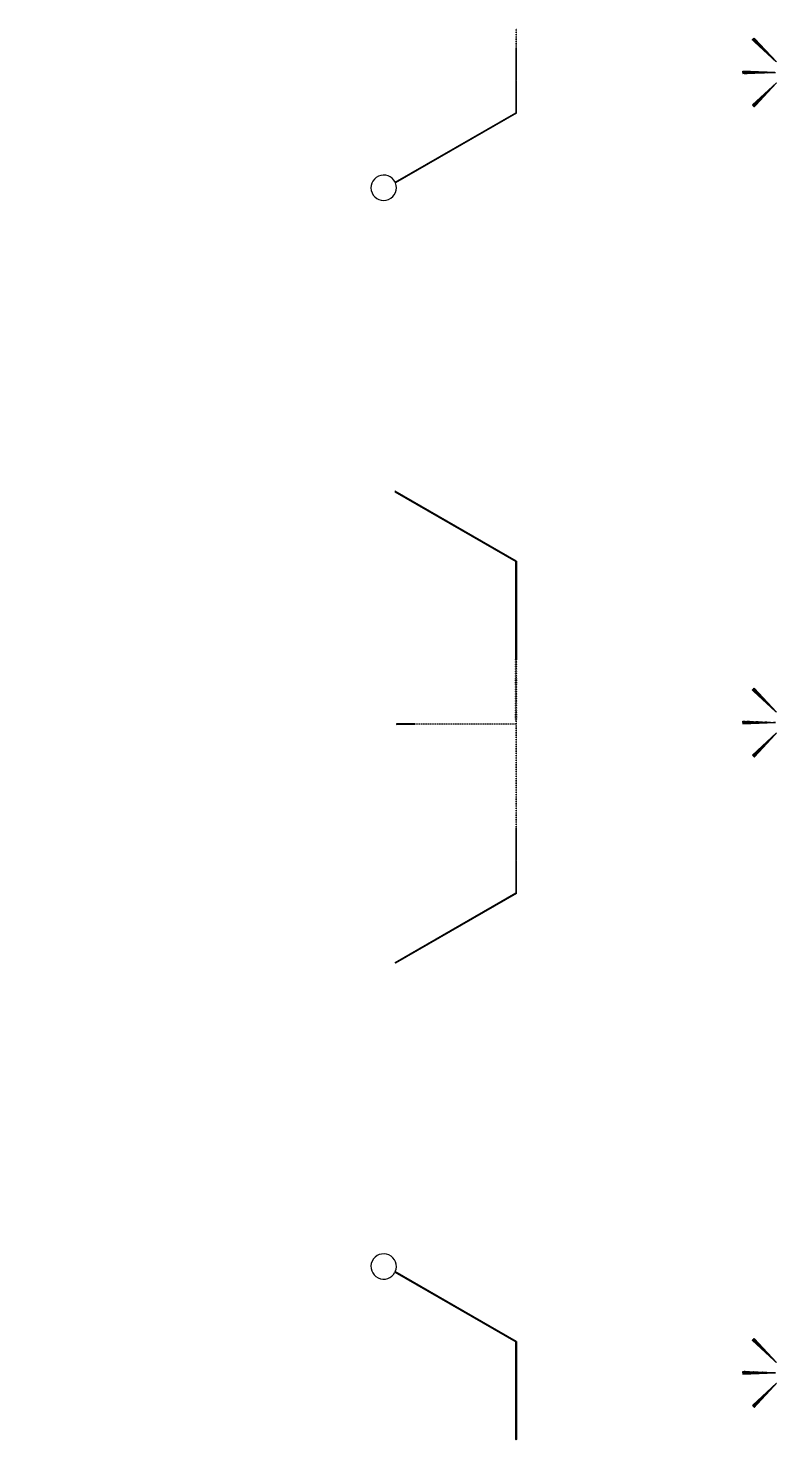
# Model space of a CAD drawing. Header units: inches. Extents: x 0 to 114300, y 0 to 114300.
# Drawn here: x 87943 to 99466, y 46121 to 67829 of the extents above; entities that cross this region are included whole.
import ezdxf

# ---------------------------------------------------------------- set-up
doc = ezdxf.new("R2010")
doc.units = ezdxf.units.IN
doc.header["$MEASUREMENT"] = 0

# ---------------------------------------------------------------- blocks, each defined once
blk = doc.blocks.new('*U22')
for points in [[(-4, -1), (-8, -1), (-8, 1), (-4, 1)], [(4, -1), (8, -1), (8, 1), (4, 1)]]:
    blk.add_lwpolyline(points, close=True)
blk = doc.blocks.new('*U23')
at = {"color": 0, "linetype": 'ByBlock', "lineweight": -2, "transparency": 16777216}
for p in [(0, 936), (0, 924), (0, 912), (0, 900), (0, 888), (0, 876), (0, 864), (0, 852), (0, 840), (0, 828), (0, 816), (0, 804), (0, 792), (0, 780), (0, 768), (0, 756), (0, 744), (0, 732), (0, 720), (0, 708), (0, 696), (0, 684), (0, 672), (0, 660), (0, 648), (0, 636), (0, 624), (0, 612), (0, 600), (0, 588), (0, 576), (0, 564), (0, 552), (0, 540), (0, 528), (0, 516), (0, 504), (0, 492), (0, 480), (0, 468), (0, 456), (0, 444), (0, 432), (0, 420), (0, 408), (0, 396), (0, 384), (0, 372), (0, 360), (0, 348), (0, 336), (0, 324), (0, 312), (0, 300), (0, 288), (0, 276), (0, 264), (0, 252), (0, 240), (0, 228), (0, 216), (0, 0), (0, 204), (0, 192), (0, 180), (0, 168), (0, 156), (0, 144), (0, 132), (0, 120), (0, 108), (0, 96), (0, 84), (0, 72), (0, 60), (0, 48), (0, 36), (0, 24), (0, 12)]:
    blk.add_blockref('*U22', p, dxfattribs=at)

msp = doc.modelspace()

# ---------------------------------------------------------------- hatches: boundary and pattern name
h = msp.add_hatch()
h.set_pattern_fill('ANSI31', color=256, scale=100)
h.set_pattern_definition([(45, (-3636.992, -6350), (-8.8388348, 8.8388348), [])])
h.paths.add_polyline_path([(114300, 0), (0, 0), (0, 114300), (114300, 114300)])
edge = h.paths.add_edge_path(flags=16)
edge.add_arc((57150, 57150), 50800, 288.3584, 529.7953, ccw=False)
edge.add_line((73150, 8935), (41150, 8935))
edge.add_arc((57150, 57150), 50800, 190.2047, 251.6416, ccw=False)
edge.add_arc((57150, 57150), 50800, 169.7953, 190.2047, ccw=False)
h = msp.add_hatch()
h.set_pattern_fill('ANSI31', color=256, angle=45)
h.set_pattern_definition([(90, (139676.08136, 12386.57157), (-0.125, 0), [])])
h.paths.add_polyline_path([(99077, 67650), (99445, 67310), (99105, 67678), (99091, 67664)])
edge = h.paths.add_edge_path()
edge.add_line((99452, 67303), (99445, 67310))
h = msp.add_hatch()
h.set_pattern_fill('ANSI31', color=256, angle=90)
h.set_pattern_definition([(135, (166714.86547, 56761.03407), (-0.08838834765, -0.08838834765), [])])
h.paths.add_polyline_path([(98930, 67130), (99430, 67150), (98930, 67170), (98930, 67150)])
edge = h.paths.add_edge_path()
edge.add_line((99440, 67150), (99430, 67150))
h = msp.add_hatch()
h.set_pattern_fill('ANSI31', color=256, angle=135)
h.set_pattern_definition([(180, (154368.30137, 107221.21336), (-8e-18, -0.125), [])])
h.paths.add_polyline_path([(99105, 66622), (99445, 66990), (99077, 66650), (99091, 66636)])
edge = h.paths.add_edge_path()
edge.add_line((99452, 66997), (99445, 66990))
h = msp.add_hatch()
h.set_pattern_fill('ANSI31', color=256, angle=45)
h.set_pattern_definition([(90, (139676.08136, 2386.57607), (-0.125, 0), [])])
h.paths.add_polyline_path([(99077, 57650), (99445, 57310), (99105, 57678), (99091, 57664)])
edge = h.paths.add_edge_path()
edge.add_line((99452, 57303), (99445, 57310))
h = msp.add_hatch()
h.set_pattern_fill('ANSI31', color=256, angle=90)
h.set_pattern_definition([(135, (166714.86547, 46761.03857), (-0.08838834765, -0.08838834765), [])])
h.paths.add_polyline_path([(98930, 57130), (99430, 57150), (98930, 57170), (98930, 57150)])
edge = h.paths.add_edge_path()
edge.add_line((99440, 57150), (99430, 57150))
h = msp.add_hatch()
h.set_pattern_fill('ANSI31', color=256, angle=135)
h.set_pattern_definition([(180, (154368.30137, 97221.21786), (-8e-18, -0.125), [])])
h.paths.add_polyline_path([(99105, 56622), (99445, 56990), (99077, 56650), (99091, 56636)])
edge = h.paths.add_edge_path()
edge.add_line((99452, 56997), (99445, 56990))
h = msp.add_hatch()
h.set_pattern_fill('ANSI31', color=256, angle=45)
h.set_pattern_definition([(90, (139676.08136, -7613.42393), (-0.125, 0), [])])
h.paths.add_polyline_path([(99077, 47650), (99445, 47310), (99105, 47678), (99091, 47664)])
edge = h.paths.add_edge_path()
edge.add_line((99452, 47303), (99445, 47310))
h = msp.add_hatch()
h.set_pattern_fill('ANSI31', color=256, angle=90)
h.set_pattern_definition([(135, (166714.86547, 36761.03857), (-0.08838834765, -0.08838834765), [])])
h.paths.add_polyline_path([(98930, 47130), (99430, 47150), (98930, 47170), (98930, 47150)])
edge = h.paths.add_edge_path()
edge.add_line((99440, 47150), (99430, 47150))
h = msp.add_hatch()
h.set_pattern_fill('ANSI31', color=256, angle=135)
h.set_pattern_definition([(180, (154368.30137, 87221.21786), (-8e-18, -0.125), [])])
h.paths.add_polyline_path([(99105, 46622), (99445, 46990), (99077, 46650), (99091, 46636)])
edge = h.paths.add_edge_path()
edge.add_line((99452, 46997), (99445, 46990))

# ---------------------------------------------------------------- linework, layer by layer
for p, q in [((95442, 67530), (95438, 66530)), ((95442, 67533), (95445, 67533)), ((95442, 67530), (95442, 67533)), ((95445, 67533), (95445, 67530)), ((95448, 66524), (95445, 67530)), ((99091, 67664), (99077, 67650)), ((99077, 67650), (99445, 67310)), ((99091, 67664), (99105, 67678)), ((99105, 67678), (99445, 67310)), ((98930, 67150), (98930, 67170)), ((98930, 67170), (99430, 67150)), ((98930, 67150), (98930, 67130)), ((98930, 67130), (99430, 67150)), ((99077, 66650), (99445, 66990)), ((99105, 66622), (99445, 66990)), ((99091, 66636), (99077, 66650)), ((93583, 65459), (95438, 66530)), ((95448, 66524), (93587, 65450)), ((99091, 66636), (99105, 66622)), ((93585, 60707), (93581, 60698)), ((95438, 58125), (95438, 59625)), ((95448, 59631), (95448, 58125)), ((95438, 58125), (95442, 58125)), ((95442, 58125), (95442, 58122)), ((95442, 58122), (95445, 58122)), ((95445, 58122), (95445, 58125)), ((95448, 58125), (95445, 58125)), ((99091, 57664), (99077, 57650)), ((99077, 57650), (99445, 57310)), ((99091, 57664), (99105, 57678)), ((99105, 57678), (99445, 57310)), ((93888, 57129), (93602, 57133)), ((93602, 57133), (93602, 57123)), ((93602, 57123), (93888, 57126)), ((93888, 57129), (93891, 57129)), ((93891, 57126), (93888, 57126)), ((93891, 57129), (93891, 57126)), ((98930, 57150), (98930, 57170)), ((98930, 57170), (99430, 57150)), ((98930, 57150), (98930, 57130)), ((98930, 57130), (99430, 57150)), ((99077, 56650), (99445, 56990)), ((99105, 56622), (99445, 56990)), ((99091, 56636), (99077, 56650)), ((99091, 56636), (99105, 56622)), ((95442, 55530), (95438, 54530)), ((95442, 55533), (95445, 55533)), ((95442, 55530), (95442, 55533)), ((95445, 55533), (95445, 55530)), ((95448, 54524), (95445, 55530)), ((93583, 53459), (95438, 54530)), ((95448, 54524), (93587, 53450)), ((93583, 53459), (93587, 53450)), ((95438, 46125), (95438, 47625)), ((95448, 47631), (95448, 46125)), ((99091, 47664), (99077, 47650)), ((99077, 47650), (99445, 47310)), ((99091, 47664), (99105, 47678)), ((99105, 47678), (99445, 47310)), ((98930, 47150), (98930, 47170)), ((98930, 47170), (99430, 47150)), ((98930, 47150), (98930, 47130)), ((98930, 47130), (99430, 47150)), ((99077, 46650), (99445, 46990)), ((95438, 46125), (95442, 46125)), ((95442, 46125), (95442, 46122)), ((95442, 46122), (95445, 46122)), ((95445, 46122), (95445, 46125)), ((95448, 46125), (95445, 46125))]:
    msp.add_line(p, q)
for points in [[(95442, 67827), (95445, 67827), (95445, 67824), (95442, 67824)], [(95442, 67821), (95445, 67821), (95445, 67818), (95442, 67818)], [(95442, 67815), (95445, 67815), (95445, 67812), (95442, 67812)], [(95442, 67809), (95445, 67809), (95445, 67806), (95442, 67806)], [(95442, 67803), (95445, 67803), (95445, 67800), (95442, 67800)], [(95442, 67797), (95445, 67797), (95445, 67794), (95442, 67794)], [(95442, 67791), (95445, 67791), (95445, 67788), (95442, 67788)], [(95442, 67785), (95445, 67785), (95445, 67782), (95442, 67782)], [(95442, 67779), (95445, 67779), (95445, 67776), (95442, 67776)], [(95442, 67773), (95445, 67773), (95445, 67770), (95442, 67770)], [(95442, 67767), (95445, 67767), (95445, 67764), (95442, 67764)], [(95442, 67761), (95445, 67761), (95445, 67758), (95442, 67758)], [(95442, 67755), (95445, 67755), (95445, 67752), (95442, 67752)], [(95442, 67749), (95445, 67749), (95445, 67746), (95442, 67746)], [(95442, 67743), (95445, 67743), (95445, 67740), (95442, 67740)], [(95442, 67737), (95445, 67737), (95445, 67734), (95442, 67734)], [(95442, 67731), (95445, 67731), (95445, 67728), (95442, 67728)], [(95442, 67725), (95445, 67725), (95445, 67722), (95442, 67722)], [(95442, 67719), (95445, 67719), (95445, 67716), (95442, 67716)], [(95442, 67713), (95445, 67713), (95445, 67710), (95442, 67710)], [(95442, 67707), (95445, 67707), (95445, 67704), (95442, 67704)], [(95442, 67701), (95445, 67701), (95445, 67698), (95442, 67698)], [(95442, 67695), (95445, 67695), (95445, 67692), (95442, 67692)], [(95442, 67689), (95445, 67689), (95445, 67686), (95442, 67686)], [(95442, 67683), (95445, 67683), (95445, 67680), (95442, 67680)], [(95442, 67677), (95445, 67677), (95445, 67674), (95442, 67674)], [(95442, 67671), (95445, 67671), (95445, 67668), (95442, 67668)], [(95442, 67665), (95445, 67665), (95445, 67662), (95442, 67662)], [(95442, 67659), (95445, 67659), (95445, 67656), (95442, 67656)], [(95442, 67653), (95445, 67653), (95445, 67650), (95442, 67650)], [(95442, 67647), (95445, 67647), (95445, 67644), (95442, 67644)], [(95442, 67641), (95445, 67641), (95445, 67638), (95442, 67638)], [(95442, 67635), (95445, 67635), (95445, 67632), (95442, 67632)], [(95442, 67629), (95445, 67629), (95445, 67626), (95442, 67626)], [(95442, 67623), (95445, 67623), (95445, 67620), (95442, 67620)], [(95442, 67617), (95445, 67617), (95445, 67614), (95442, 67614)], [(95442, 67611), (95445, 67611), (95445, 67608), (95442, 67608)], [(95442, 67605), (95445, 67605), (95445, 67602), (95442, 67602)], [(95442, 67599), (95445, 67599), (95445, 67596), (95442, 67596)], [(95442, 67593), (95445, 67593), (95445, 67590), (95442, 67590)], [(95442, 67587), (95445, 67587), (95445, 67584), (95442, 67584)], [(95442, 67581), (95445, 67581), (95445, 67578), (95442, 67578)], [(95442, 67575), (95445, 67575), (95445, 67572), (95442, 67572)], [(95442, 67569), (95445, 67569), (95445, 67566), (95442, 67566)], [(95442, 67563), (95445, 67563), (95445, 67560), (95442, 67560)], [(95442, 67557), (95445, 67557), (95445, 67554), (95442, 67554)], [(95442, 67551), (95445, 67551), (95445, 67548), (95442, 67548)], [(95442, 67545), (95445, 67545), (95445, 67542), (95442, 67542)], [(95442, 67539), (95445, 67539), (95445, 67536), (95442, 67536)], [(95442, 58116), (95445, 58116), (95445, 58119), (95442, 58119)], [(95442, 58110), (95445, 58110), (95445, 58113), (95442, 58113)], [(95442, 58104), (95445, 58104), (95445, 58107), (95442, 58107)], [(95442, 58098), (95445, 58098), (95445, 58101), (95442, 58101)], [(95442, 58092), (95445, 58092), (95445, 58095), (95442, 58095)], [(95442, 58086), (95445, 58086), (95445, 58089), (95442, 58089)], [(95442, 58080), (95445, 58080), (95445, 58083), (95442, 58083)], [(95442, 58074), (95445, 58074), (95445, 58077), (95442, 58077)], [(95442, 58068), (95445, 58068), (95445, 58071), (95442, 58071)], [(95442, 58062), (95445, 58062), (95445, 58065), (95442, 58065)], [(95442, 58056), (95445, 58056), (95445, 58059), (95442, 58059)], [(95442, 58050), (95445, 58050), (95445, 58053), (95442, 58053)], [(95442, 58044), (95445, 58044), (95445, 58047), (95442, 58047)], [(95442, 58038), (95445, 58038), (95445, 58041), (95442, 58041)], [(95442, 58032), (95445, 58032), (95445, 58035), (95442, 58035)], [(95442, 58026), (95445, 58026), (95445, 58029), (95442, 58029)], [(95442, 58020), (95445, 58020), (95445, 58023), (95442, 58023)], [(95442, 58014), (95445, 58014), (95445, 58017), (95442, 58017)], [(95442, 58008), (95445, 58008), (95445, 58011), (95442, 58011)], [(95442, 58002), (95445, 58002), (95445, 58005), (95442, 58005)], [(95442, 57996), (95445, 57996), (95445, 57999), (95442, 57999)], [(95442, 57990), (95445, 57990), (95445, 57993), (95442, 57993)], [(95442, 57984), (95445, 57984), (95445, 57987), (95442, 57987)], [(95442, 57978), (95445, 57978), (95445, 57981), (95442, 57981)], [(95442, 57972), (95445, 57972), (95445, 57975), (95442, 57975)], [(95442, 57966), (95445, 57966), (95445, 57969), (95442, 57969)], [(95442, 57960), (95445, 57960), (95445, 57963), (95442, 57963)], [(95442, 57954), (95445, 57954), (95445, 57957), (95442, 57957)], [(95442, 57948), (95445, 57948), (95445, 57951), (95442, 57951)], [(95442, 57942), (95445, 57942), (95445, 57945), (95442, 57945)], [(95442, 57936), (95445, 57936), (95445, 57939), (95442, 57939)], [(95442, 57930), (95445, 57930), (95445, 57933), (95442, 57933)], [(95442, 57924), (95445, 57924), (95445, 57927), (95442, 57927)], [(95442, 57918), (95445, 57918), (95445, 57921), (95442, 57921)], [(95442, 57912), (95445, 57912), (95445, 57915), (95442, 57915)], [(95442, 57906), (95445, 57906), (95445, 57909), (95442, 57909)], [(95442, 57900), (95445, 57900), (95445, 57903), (95442, 57903)], [(95442, 57894), (95445, 57894), (95445, 57897), (95442, 57897)], [(95442, 57888), (95445, 57888), (95445, 57891), (95442, 57891)], [(95442, 57882), (95445, 57882), (95445, 57885), (95442, 57885)], [(95442, 57876), (95445, 57876), (95445, 57879), (95442, 57879)], [(95442, 57870), (95445, 57870), (95445, 57873), (95442, 57873)], [(95442, 57864), (95445, 57864), (95445, 57867), (95442, 57867)], [(95442, 57858), (95445, 57858), (95445, 57861), (95442, 57861)], [(95442, 57852), (95445, 57852), (95445, 57855), (95442, 57855)], [(95442, 57846), (95445, 57846), (95445, 57849), (95442, 57849)], [(95442, 57840), (95445, 57840), (95445, 57843), (95442, 57843)], [(95442, 57834), (95445, 57834), (95445, 57837), (95442, 57837)], [(95442, 57828), (95445, 57828), (95445, 57831), (95442, 57831)], [(95442, 57822), (95445, 57822), (95445, 57825), (95442, 57825)], [(95442, 57816), (95445, 57816), (95445, 57819), (95442, 57819)], [(95442, 57810), (95445, 57810), (95445, 57813), (95442, 57813)], [(95442, 57804), (95445, 57804), (95445, 57807), (95442, 57807)], [(95442, 57798), (95445, 57798), (95445, 57801), (95442, 57801)], [(95442, 57792), (95445, 57792), (95445, 57795), (95442, 57795)], [(95442, 57786), (95445, 57786), (95445, 57789), (95442, 57789)], [(95442, 57780), (95445, 57780), (95445, 57783), (95442, 57783)], [(95442, 57774), (95445, 57774), (95445, 57777), (95442, 57777)], [(95442, 57768), (95445, 57768), (95445, 57771), (95442, 57771)], [(95442, 57762), (95445, 57762), (95445, 57765), (95442, 57765)], [(95442, 57756), (95445, 57756), (95445, 57759), (95442, 57759)], [(95442, 57750), (95445, 57750), (95445, 57753), (95442, 57753)], [(95442, 57744), (95445, 57744), (95445, 57747), (95442, 57747)], [(95442, 57738), (95445, 57738), (95445, 57741), (95442, 57741)], [(95442, 57732), (95445, 57732), (95445, 57735), (95442, 57735)], [(95442, 57726), (95445, 57726), (95445, 57729), (95442, 57729)], [(95442, 57720), (95445, 57720), (95445, 57723), (95442, 57723)], [(95442, 57714), (95445, 57714), (95445, 57717), (95442, 57717)], [(95442, 57708), (95445, 57708), (95445, 57711), (95442, 57711)], [(95442, 57702), (95445, 57702), (95445, 57705), (95442, 57705)], [(95442, 57696), (95445, 57696), (95445, 57699), (95442, 57699)], [(95442, 57690), (95445, 57690), (95445, 57693), (95442, 57693)], [(95442, 57684), (95445, 57684), (95445, 57687), (95442, 57687)], [(95442, 57678), (95445, 57678), (95445, 57681), (95442, 57681)], [(95442, 57672), (95445, 57672), (95445, 57675), (95442, 57675)], [(95442, 57666), (95445, 57666), (95445, 57669), (95442, 57669)], [(95442, 57660), (95445, 57660), (95445, 57663), (95442, 57663)], [(95442, 57654), (95445, 57654), (95445, 57657), (95442, 57657)], [(95442, 57648), (95445, 57648), (95445, 57651), (95442, 57651)], [(95442, 57642), (95445, 57642), (95445, 57645), (95442, 57645)], [(95442, 57636), (95445, 57636), (95445, 57639), (95442, 57639)], [(95442, 57630), (95445, 57630), (95445, 57633), (95442, 57633)], [(95442, 57624), (95445, 57624), (95445, 57627), (95442, 57627)], [(95442, 57618), (95445, 57618), (95445, 57621), (95442, 57621)], [(95442, 57612), (95445, 57612), (95445, 57615), (95442, 57615)], [(95442, 57606), (95445, 57606), (95445, 57609), (95442, 57609)], [(95442, 57600), (95445, 57600), (95445, 57603), (95442, 57603)], [(95442, 57594), (95445, 57594), (95445, 57597), (95442, 57597)], [(95442, 57588), (95445, 57588), (95445, 57591), (95442, 57591)], [(95442, 57582), (95445, 57582), (95445, 57585), (95442, 57585)], [(95442, 57576), (95445, 57576), (95445, 57579), (95442, 57579)], [(95442, 57570), (95445, 57570), (95445, 57573), (95442, 57573)], [(95442, 57564), (95445, 57564), (95445, 57567), (95442, 57567)], [(95442, 57558), (95445, 57558), (95445, 57561), (95442, 57561)], [(95442, 57552), (95445, 57552), (95445, 57555), (95442, 57555)], [(95442, 57546), (95445, 57546), (95445, 57549), (95442, 57549)], [(95442, 57540), (95445, 57540), (95445, 57543), (95442, 57543)], [(95442, 57534), (95445, 57534), (95445, 57537), (95442, 57537)], [(95442, 57528), (95445, 57528), (95445, 57531), (95442, 57531)], [(95442, 57522), (95445, 57522), (95445, 57525), (95442, 57525)], [(95442, 57516), (95445, 57516), (95445, 57519), (95442, 57519)], [(95442, 57510), (95445, 57510), (95445, 57513), (95442, 57513)], [(95442, 57504), (95445, 57504), (95445, 57507), (95442, 57507)], [(95442, 57498), (95445, 57498), (95445, 57501), (95442, 57501)], [(95442, 57492), (95445, 57492), (95445, 57495), (95442, 57495)], [(95442, 57486), (95445, 57486), (95445, 57489), (95442, 57489)], [(95442, 57480), (95445, 57480), (95445, 57483), (95442, 57483)], [(95442, 57474), (95445, 57474), (95445, 57477), (95442, 57477)], [(95442, 57468), (95445, 57468), (95445, 57471), (95442, 57471)], [(95442, 57462), (95445, 57462), (95445, 57465), (95442, 57465)], [(95442, 57456), (95445, 57456), (95445, 57459), (95442, 57459)], [(95442, 57450), (95445, 57450), (95445, 57453), (95442, 57453)], [(95442, 57444), (95445, 57444), (95445, 57447), (95442, 57447)], [(95442, 57438), (95445, 57438), (95445, 57441), (95442, 57441)], [(95442, 57432), (95445, 57432), (95445, 57435), (95442, 57435)], [(95442, 57426), (95445, 57426), (95445, 57429), (95442, 57429)], [(95442, 57420), (95445, 57420), (95445, 57423), (95442, 57423)], [(95442, 57414), (95445, 57414), (95445, 57417), (95442, 57417)], [(95442, 57408), (95445, 57408), (95445, 57411), (95442, 57411)], [(95442, 57402), (95445, 57402), (95445, 57405), (95442, 57405)], [(95442, 57396), (95445, 57396), (95445, 57399), (95442, 57399)], [(95442, 57390), (95445, 57390), (95445, 57393), (95442, 57393)], [(95442, 57384), (95445, 57384), (95445, 57387), (95442, 57387)], [(95442, 57378), (95445, 57378), (95445, 57381), (95442, 57381)], [(95442, 57372), (95445, 57372), (95445, 57375), (95442, 57375)], [(95442, 57366), (95445, 57366), (95445, 57369), (95442, 57369)], [(95442, 57360), (95445, 57360), (95445, 57363), (95442, 57363)], [(95442, 57354), (95445, 57354), (95445, 57357), (95442, 57357)], [(95442, 57348), (95445, 57348), (95445, 57351), (95442, 57351)], [(95442, 57342), (95445, 57342), (95445, 57345), (95442, 57345)], [(95442, 57336), (95445, 57336), (95445, 57339), (95442, 57339)], [(95442, 57330), (95445, 57330), (95445, 57333), (95442, 57333)], [(95442, 57324), (95445, 57324), (95445, 57327), (95442, 57327)], [(95442, 57318), (95445, 57318), (95445, 57321), (95442, 57321)], [(95442, 57312), (95445, 57312), (95445, 57315), (95442, 57315)], [(93897, 57129), (93897, 57126), (93894, 57126), (93894, 57129)], [(93903, 57129), (93903, 57126), (93900, 57126), (93900, 57129)], [(93909, 57129), (93909, 57126), (93906, 57126), (93906, 57129)], [(93915, 57129), (93915, 57126), (93912, 57126), (93912, 57129)], [(93921, 57129), (93921, 57126), (93918, 57126), (93918, 57129)], [(93927, 57129), (93927, 57126), (93924, 57126), (93924, 57129)], [(93933, 57129), (93933, 57126), (93930, 57126), (93930, 57129)], [(93939, 57129), (93939, 57126), (93936, 57126), (93936, 57129)], [(93945, 57129), (93945, 57126), (93942, 57126), (93942, 57129)], [(93951, 57129), (93951, 57126), (93948, 57126), (93948, 57129)], [(93957, 57129), (93957, 57126), (93954, 57126), (93954, 57129)], [(93963, 57129), (93963, 57126), (93960, 57126), (93960, 57129)], [(93969, 57129), (93969, 57126), (93966, 57126), (93966, 57129)], [(93975, 57129), (93975, 57126), (93972, 57126), (93972, 57129)], [(93981, 57129), (93981, 57126), (93978, 57126), (93978, 57129)], [(93987, 57129), (93987, 57126), (93984, 57126), (93984, 57129)], [(93993, 57129), (93993, 57126), (93990, 57126), (93990, 57129)], [(93999, 57129), (93999, 57126), (93996, 57126), (93996, 57129)], [(94005, 57129), (94005, 57126), (94002, 57126), (94002, 57129)], [(94011, 57129), (94011, 57126), (94008, 57126), (94008, 57129)], [(94017, 57129), (94017, 57126), (94014, 57126), (94014, 57129)], [(94023, 57129), (94023, 57126), (94020, 57126), (94020, 57129)], [(94029, 57129), (94029, 57126), (94026, 57126), (94026, 57129)], [(94035, 57129), (94035, 57126), (94032, 57126), (94032, 57129)], [(94041, 57129), (94041, 57126), (94038, 57126), (94038, 57129)], [(94047, 57129), (94047, 57126), (94044, 57126), (94044, 57129)], [(94053, 57129), (94053, 57126), (94050, 57126), (94050, 57129)], [(94059, 57129), (94059, 57126), (94056, 57126), (94056, 57129)], [(94065, 57129), (94065, 57126), (94062, 57126), (94062, 57129)], [(94071, 57129), (94071, 57126), (94068, 57126), (94068, 57129)], [(94077, 57129), (94077, 57126), (94074, 57126), (94074, 57129)], [(94083, 57129), (94083, 57126), (94080, 57126), (94080, 57129)], [(94089, 57129), (94089, 57126), (94086, 57126), (94086, 57129)], [(94095, 57129), (94095, 57126), (94092, 57126), (94092, 57129)], [(94101, 57129), (94101, 57126), (94098, 57126), (94098, 57129)], [(94107, 57129), (94107, 57126), (94104, 57126), (94104, 57129)], [(94113, 57129), (94113, 57126), (94110, 57126), (94110, 57129)], [(94119, 57129), (94119, 57126), (94116, 57126), (94116, 57129)], [(94125, 57129), (94125, 57126), (94122, 57126), (94122, 57129)], [(94131, 57129), (94131, 57126), (94128, 57126), (94128, 57129)], [(94137, 57129), (94137, 57126), (94134, 57126), (94134, 57129)], [(94143, 57129), (94143, 57126), (94140, 57126), (94140, 57129)], [(94149, 57129), (94149, 57126), (94146, 57126), (94146, 57129)], [(94155, 57129), (94155, 57126), (94152, 57126), (94152, 57129)], [(94161, 57129), (94161, 57126), (94158, 57126), (94158, 57129)], [(94167, 57129), (94167, 57126), (94164, 57126), (94164, 57129)], [(94173, 57129), (94173, 57126), (94170, 57126), (94170, 57129)], [(94179, 57129), (94179, 57126), (94176, 57126), (94176, 57129)], [(94185, 57129), (94185, 57126), (94182, 57126), (94182, 57129)], [(94191, 57129), (94191, 57126), (94188, 57126), (94188, 57129)], [(94197, 57129), (94197, 57126), (94194, 57126), (94194, 57129)], [(94203, 57129), (94203, 57126), (94200, 57126), (94200, 57129)], [(94209, 57129), (94209, 57126), (94206, 57126), (94206, 57129)], [(94215, 57129), (94215, 57126), (94212, 57126), (94212, 57129)], [(94221, 57129), (94221, 57126), (94218, 57126), (94218, 57129)], [(94227, 57129), (94227, 57126), (94224, 57126), (94224, 57129)], [(94233, 57129), (94233, 57126), (94230, 57126), (94230, 57129)], [(94239, 57129), (94239, 57126), (94236, 57126), (94236, 57129)], [(94245, 57129), (94245, 57126), (94242, 57126), (94242, 57129)], [(94251, 57129), (94251, 57126), (94248, 57126), (94248, 57129)], [(94257, 57129), (94257, 57126), (94254, 57126), (94254, 57129)], [(94263, 57129), (94263, 57126), (94260, 57126), (94260, 57129)], [(94269, 57129), (94269, 57126), (94266, 57126), (94266, 57129)], [(94275, 57129), (94275, 57126), (94272, 57126), (94272, 57129)], [(94281, 57129), (94281, 57126), (94278, 57126), (94278, 57129)], [(94287, 57129), (94287, 57126), (94284, 57126), (94284, 57129)], [(94293, 57129), (94293, 57126), (94290, 57126), (94290, 57129)], [(94299, 57129), (94299, 57126), (94296, 57126), (94296, 57129)], [(94305, 57129), (94305, 57126), (94302, 57126), (94302, 57129)], [(94311, 57129), (94311, 57126), (94308, 57126), (94308, 57129)], [(94317, 57129), (94317, 57126), (94314, 57126), (94314, 57129)], [(94323, 57129), (94323, 57126), (94320, 57126), (94320, 57129)], [(94329, 57129), (94329, 57126), (94326, 57126), (94326, 57129)], [(94335, 57129), (94335, 57126), (94332, 57126), (94332, 57129)], [(94341, 57129), (94341, 57126), (94338, 57126), (94338, 57129)], [(94347, 57129), (94347, 57126), (94344, 57126), (94344, 57129)], [(94353, 57129), (94353, 57126), (94350, 57126), (94350, 57129)], [(94359, 57129), (94359, 57126), (94356, 57126), (94356, 57129)], [(94365, 57129), (94365, 57126), (94362, 57126), (94362, 57129)], [(94371, 57129), (94371, 57126), (94368, 57126), (94368, 57129)], [(94377, 57129), (94377, 57126), (94374, 57126), (94374, 57129)], [(94383, 57129), (94383, 57126), (94380, 57126), (94380, 57129)], [(94389, 57129), (94389, 57126), (94386, 57126), (94386, 57129)], [(94395, 57129), (94395, 57126), (94392, 57126), (94392, 57129)], [(94401, 57129), (94401, 57126), (94398, 57126), (94398, 57129)], [(94407, 57129), (94407, 57126), (94404, 57126), (94404, 57129)], [(94413, 57129), (94413, 57126), (94410, 57126), (94410, 57129)], [(94419, 57129), (94419, 57126), (94416, 57126), (94416, 57129)], [(94425, 57129), (94425, 57126), (94422, 57126), (94422, 57129)], [(94431, 57129), (94431, 57126), (94428, 57126), (94428, 57129)], [(94437, 57129), (94437, 57126), (94434, 57126), (94434, 57129)], [(94443, 57129), (94443, 57126), (94440, 57126), (94440, 57129)], [(94449, 57129), (94449, 57126), (94446, 57126), (94446, 57129)], [(94455, 57129), (94455, 57126), (94452, 57126), (94452, 57129)], [(94461, 57129), (94461, 57126), (94458, 57126), (94458, 57129)], [(94467, 57129), (94467, 57126), (94464, 57126), (94464, 57129)], [(94473, 57129), (94473, 57126), (94470, 57126), (94470, 57129)], [(94479, 57129), (94479, 57126), (94476, 57126), (94476, 57129)], [(94485, 57129), (94485, 57126), (94482, 57126), (94482, 57129)], [(94491, 57129), (94491, 57126), (94488, 57126), (94488, 57129)], [(94497, 57129), (94497, 57126), (94494, 57126), (94494, 57129)], [(94503, 57129), (94503, 57126), (94500, 57126), (94500, 57129)], [(94509, 57129), (94509, 57126), (94506, 57126), (94506, 57129)], [(94515, 57129), (94515, 57126), (94512, 57126), (94512, 57129)], [(94521, 57129), (94521, 57126), (94518, 57126), (94518, 57129)], [(94527, 57129), (94527, 57126), (94524, 57126), (94524, 57129)], [(94533, 57129), (94533, 57126), (94530, 57126), (94530, 57129)], [(94539, 57129), (94539, 57126), (94536, 57126), (94536, 57129)], [(94545, 57129), (94545, 57126), (94542, 57126), (94542, 57129)], [(94551, 57129), (94551, 57126), (94548, 57126), (94548, 57129)], [(94557, 57129), (94557, 57126), (94554, 57126), (94554, 57129)], [(94563, 57129), (94563, 57126), (94560, 57126), (94560, 57129)], [(94569, 57129), (94569, 57126), (94566, 57126), (94566, 57129)], [(94575, 57129), (94575, 57126), (94572, 57126), (94572, 57129)], [(94581, 57129), (94581, 57126), (94578, 57126), (94578, 57129)], [(94587, 57129), (94587, 57126), (94584, 57126), (94584, 57129)], [(94593, 57129), (94593, 57126), (94590, 57126), (94590, 57129)], [(94599, 57129), (94599, 57126), (94596, 57126), (94596, 57129)], [(94605, 57129), (94605, 57126), (94602, 57126), (94602, 57129)], [(94611, 57129), (94611, 57126), (94608, 57126), (94608, 57129)], [(94617, 57129), (94617, 57126), (94614, 57126), (94614, 57129)], [(94623, 57129), (94623, 57126), (94620, 57126), (94620, 57129)], [(94629, 57129), (94629, 57126), (94626, 57126), (94626, 57129)], [(94635, 57129), (94635, 57126), (94632, 57126), (94632, 57129)], [(94641, 57129), (94641, 57126), (94638, 57126), (94638, 57129)], [(94647, 57129), (94647, 57126), (94644, 57126), (94644, 57129)], [(94653, 57129), (94653, 57126), (94650, 57126), (94650, 57129)], [(94659, 57129), (94659, 57126), (94656, 57126), (94656, 57129)], [(94665, 57129), (94665, 57126), (94662, 57126), (94662, 57129)], [(94671, 57129), (94671, 57126), (94668, 57126), (94668, 57129)], [(94677, 57129), (94677, 57126), (94674, 57126), (94674, 57129)], [(94683, 57129), (94683, 57126), (94680, 57126), (94680, 57129)], [(94689, 57129), (94689, 57126), (94686, 57126), (94686, 57129)], [(94695, 57129), (94695, 57126), (94692, 57126), (94692, 57129)], [(94701, 57129), (94701, 57126), (94698, 57126), (94698, 57129)], [(94707, 57129), (94707, 57126), (94704, 57126), (94704, 57129)], [(94713, 57129), (94713, 57126), (94710, 57126), (94710, 57129)], [(94719, 57129), (94719, 57126), (94716, 57126), (94716, 57129)], [(94725, 57129), (94725, 57126), (94722, 57126), (94722, 57129)], [(94731, 57129), (94731, 57126), (94728, 57126), (94728, 57129)], [(94737, 57129), (94737, 57126), (94734, 57126), (94734, 57129)], [(94743, 57129), (94743, 57126), (94740, 57126), (94740, 57129)], [(94749, 57129), (94749, 57126), (94746, 57126), (94746, 57129)], [(94755, 57129), (94755, 57126), (94752, 57126), (94752, 57129)], [(94761, 57129), (94761, 57126), (94758, 57126), (94758, 57129)], [(94767, 57129), (94767, 57126), (94764, 57126), (94764, 57129)], [(94773, 57129), (94773, 57126), (94770, 57126), (94770, 57129)], [(94779, 57129), (94779, 57126), (94776, 57126), (94776, 57129)], [(94785, 57129), (94785, 57126), (94782, 57126), (94782, 57129)], [(94791, 57129), (94791, 57126), (94788, 57126), (94788, 57129)], [(94797, 57129), (94797, 57126), (94794, 57126), (94794, 57129)], [(94803, 57129), (94803, 57126), (94800, 57126), (94800, 57129)], [(94809, 57129), (94809, 57126), (94806, 57126), (94806, 57129)], [(94815, 57129), (94815, 57126), (94812, 57126), (94812, 57129)], [(94821, 57129), (94821, 57126), (94818, 57126), (94818, 57129)], [(94827, 57129), (94827, 57126), (94824, 57126), (94824, 57129)], [(94833, 57129), (94833, 57126), (94830, 57126), (94830, 57129)], [(94839, 57129), (94839, 57126), (94836, 57126), (94836, 57129)], [(94845, 57129), (94845, 57126), (94842, 57126), (94842, 57129)], [(94851, 57129), (94851, 57126), (94848, 57126), (94848, 57129)], [(94857, 57129), (94857, 57126), (94854, 57126), (94854, 57129)], [(94863, 57129), (94863, 57126), (94860, 57126), (94860, 57129)], [(94869, 57129), (94869, 57126), (94866, 57126), (94866, 57129)], [(94875, 57129), (94875, 57126), (94872, 57126), (94872, 57129)], [(94881, 57129), (94881, 57126), (94878, 57126), (94878, 57129)], [(94887, 57129), (94887, 57126), (94884, 57126), (94884, 57129)], [(94893, 57129), (94893, 57126), (94890, 57126), (94890, 57129)], [(94899, 57129), (94899, 57126), (94896, 57126), (94896, 57129)], [(94905, 57129), (94905, 57126), (94902, 57126), (94902, 57129)], [(94911, 57129), (94911, 57126), (94908, 57126), (94908, 57129)], [(94917, 57129), (94917, 57126), (94914, 57126), (94914, 57129)], [(94923, 57129), (94923, 57126), (94920, 57126), (94920, 57129)], [(94929, 57129), (94929, 57126), (94926, 57126), (94926, 57129)], [(94935, 57129), (94935, 57126), (94932, 57126), (94932, 57129)], [(94941, 57129), (94941, 57126), (94938, 57126), (94938, 57129)], [(94947, 57129), (94947, 57126), (94944, 57126), (94944, 57129)], [(94953, 57129), (94953, 57126), (94950, 57126), (94950, 57129)], [(94959, 57129), (94959, 57126), (94956, 57126), (94956, 57129)], [(94965, 57129), (94965, 57126), (94962, 57126), (94962, 57129)], [(94971, 57129), (94971, 57126), (94968, 57126), (94968, 57129)], [(94977, 57129), (94977, 57126), (94974, 57126), (94974, 57129)], [(94983, 57129), (94983, 57126), (94980, 57126), (94980, 57129)], [(94989, 57129), (94989, 57126), (94986, 57126), (94986, 57129)], [(94995, 57129), (94995, 57126), (94992, 57126), (94992, 57129)], [(95001, 57129), (95001, 57126), (94998, 57126), (94998, 57129)], [(95007, 57129), (95007, 57126), (95004, 57126), (95004, 57129)], [(95013, 57129), (95013, 57126), (95010, 57126), (95010, 57129)], [(95019, 57129), (95019, 57126), (95016, 57126), (95016, 57129)], [(95025, 57129), (95025, 57126), (95022, 57126), (95022, 57129)], [(95031, 57129), (95031, 57126), (95028, 57126), (95028, 57129)], [(95037, 57129), (95037, 57126), (95034, 57126), (95034, 57129)], [(95043, 57129), (95043, 57126), (95040, 57126), (95040, 57129)], [(95049, 57129), (95049, 57126), (95046, 57126), (95046, 57129)], [(95055, 57129), (95055, 57126), (95052, 57126), (95052, 57129)], [(95061, 57129), (95061, 57126), (95058, 57126), (95058, 57129)], [(95067, 57129), (95067, 57126), (95064, 57126), (95064, 57129)], [(95073, 57129), (95073, 57126), (95070, 57126), (95070, 57129)], [(95079, 57129), (95079, 57126), (95076, 57126), (95076, 57129)], [(95085, 57129), (95085, 57126), (95082, 57126), (95082, 57129)], [(95091, 57129), (95091, 57126), (95088, 57126), (95088, 57129)], [(95097, 57129), (95097, 57126), (95094, 57126), (95094, 57129)], [(95103, 57129), (95103, 57126), (95100, 57126), (95100, 57129)], [(95109, 57129), (95109, 57126), (95106, 57126), (95106, 57129)], [(95115, 57129), (95115, 57126), (95112, 57126), (95112, 57129)], [(95121, 57129), (95121, 57126), (95118, 57126), (95118, 57129)], [(95127, 57129), (95127, 57126), (95124, 57126), (95124, 57129)], [(95133, 57129), (95133, 57126), (95130, 57126), (95130, 57129)], [(95139, 57129), (95139, 57126), (95136, 57126), (95136, 57129)], [(95145, 57129), (95145, 57126), (95142, 57126), (95142, 57129)], [(95151, 57129), (95151, 57126), (95148, 57126), (95148, 57129)], [(95157, 57129), (95157, 57126), (95154, 57126), (95154, 57129)], [(95163, 57129), (95163, 57126), (95160, 57126), (95160, 57129)], [(95169, 57129), (95169, 57126), (95166, 57126), (95166, 57129)], [(95175, 57129), (95175, 57126), (95172, 57126), (95172, 57129)], [(95181, 57129), (95181, 57126), (95178, 57126), (95178, 57129)], [(95187, 57129), (95187, 57126), (95184, 57126), (95184, 57129)], [(95193, 57129), (95193, 57126), (95190, 57126), (95190, 57129)], [(95199, 57129), (95199, 57126), (95196, 57126), (95196, 57129)], [(95205, 57129), (95205, 57126), (95202, 57126), (95202, 57129)], [(95211, 57129), (95211, 57126), (95208, 57126), (95208, 57129)], [(95217, 57129), (95217, 57126), (95214, 57126), (95214, 57129)], [(95223, 57129), (95223, 57126), (95220, 57126), (95220, 57129)], [(95229, 57129), (95229, 57126), (95226, 57126), (95226, 57129)], [(95235, 57129), (95235, 57126), (95232, 57126), (95232, 57129)], [(95241, 57129), (95241, 57126), (95238, 57126), (95238, 57129)], [(95247, 57129), (95247, 57126), (95244, 57126), (95244, 57129)], [(95253, 57129), (95253, 57126), (95250, 57126), (95250, 57129)], [(95259, 57129), (95259, 57126), (95256, 57126), (95256, 57129)], [(95265, 57129), (95265, 57126), (95262, 57126), (95262, 57129)], [(95271, 57129), (95271, 57126), (95268, 57126), (95268, 57129)], [(95277, 57129), (95277, 57126), (95274, 57126), (95274, 57129)], [(95283, 57129), (95283, 57126), (95280, 57126), (95280, 57129)], [(95289, 57129), (95289, 57126), (95286, 57126), (95286, 57129)], [(95295, 57129), (95295, 57126), (95292, 57126), (95292, 57129)], [(95301, 57129), (95301, 57126), (95298, 57126), (95298, 57129)], [(95307, 57129), (95307, 57126), (95304, 57126), (95304, 57129)], [(95313, 57129), (95313, 57126), (95310, 57126), (95310, 57129)], [(95319, 57129), (95319, 57126), (95316, 57126), (95316, 57129)], [(95325, 57129), (95325, 57126), (95322, 57126), (95322, 57129)], [(95331, 57129), (95331, 57126), (95328, 57126), (95328, 57129)], [(95337, 57129), (95337, 57126), (95334, 57126), (95334, 57129)], [(95343, 57129), (95343, 57126), (95340, 57126), (95340, 57129)], [(95349, 57129), (95349, 57126), (95346, 57126), (95346, 57129)], [(95355, 57129), (95355, 57126), (95352, 57126), (95352, 57129)], [(95361, 57129), (95361, 57126), (95358, 57126), (95358, 57129)], [(95367, 57129), (95367, 57126), (95364, 57126), (95364, 57129)], [(95373, 57129), (95373, 57126), (95370, 57126), (95370, 57129)], [(95379, 57129), (95379, 57126), (95376, 57126), (95376, 57129)], [(95385, 57129), (95385, 57126), (95382, 57126), (95382, 57129)], [(95391, 57129), (95391, 57126), (95388, 57126), (95388, 57129)], [(95397, 57129), (95397, 57126), (95394, 57126), (95394, 57129)], [(95403, 57129), (95403, 57126), (95400, 57126), (95400, 57129)], [(95409, 57129), (95409, 57126), (95406, 57126), (95406, 57129)], [(95415, 57129), (95415, 57126), (95412, 57126), (95412, 57129)], [(95421, 57129), (95421, 57126), (95418, 57126), (95418, 57129)], [(95427, 57129), (95427, 57126), (95424, 57126), (95424, 57129)], [(95433, 57129), (95433, 57126), (95430, 57126), (95430, 57129)], [(95439, 57129), (95439, 57126), (95436, 57126), (95436, 57129)], [(95442, 57306), (95445, 57306), (95445, 57309), (95442, 57309)], [(95442, 57300), (95445, 57300), (95445, 57303), (95442, 57303)], [(95442, 57294), (95445, 57294), (95445, 57297), (95442, 57297)], [(95442, 57288), (95445, 57288), (95445, 57291), (95442, 57291)], [(95442, 57282), (95445, 57282), (95445, 57285), (95442, 57285)], [(95442, 57276), (95445, 57276), (95445, 57279), (95442, 57279)], [(95442, 57270), (95445, 57270), (95445, 57273), (95442, 57273)], [(95442, 57264), (95445, 57264), (95445, 57267), (95442, 57267)], [(95442, 57258), (95445, 57258), (95445, 57261), (95442, 57261)], [(95442, 57252), (95445, 57252), (95445, 57255), (95442, 57255)], [(95442, 57246), (95445, 57246), (95445, 57249), (95442, 57249)], [(95442, 57240), (95445, 57240), (95445, 57243), (95442, 57243)], [(95442, 57234), (95445, 57234), (95445, 57237), (95442, 57237)], [(95442, 57228), (95445, 57228), (95445, 57231), (95442, 57231)], [(95442, 57222), (95445, 57222), (95445, 57225), (95442, 57225)], [(95442, 57216), (95445, 57216), (95445, 57219), (95442, 57219)], [(95442, 57210), (95445, 57210), (95445, 57213), (95442, 57213)], [(95442, 57204), (95445, 57204), (95445, 57207), (95442, 57207)], [(95442, 57198), (95445, 57198), (95445, 57201), (95442, 57201)], [(95442, 57192), (95445, 57192), (95445, 57195), (95442, 57195)], [(95442, 57186), (95445, 57186), (95445, 57189), (95442, 57189)], [(95442, 57180), (95445, 57180), (95445, 57183), (95442, 57183)], [(95442, 57174), (95445, 57174), (95445, 57177), (95442, 57177)], [(95442, 57168), (95445, 57168), (95445, 57171), (95442, 57171)], [(95442, 57162), (95445, 57162), (95445, 57165), (95442, 57165)], [(95442, 57156), (95445, 57156), (95445, 57159), (95442, 57159)], [(95442, 57150), (95445, 57150), (95445, 57153), (95442, 57153)], [(95442, 57144), (95445, 57144), (95445, 57147), (95442, 57147)], [(95442, 57138), (95445, 57138), (95445, 57141), (95442, 57141)], [(95442, 57132), (95445, 57132), (95445, 57135), (95442, 57135)], [(95442, 57129), (95445, 57129), (95445, 57126), (95442, 57126)], [(95442, 57123), (95445, 57123), (95445, 57120), (95442, 57120)], [(95442, 57117), (95445, 57117), (95445, 57114), (95442, 57114)], [(95442, 57111), (95445, 57111), (95445, 57108), (95442, 57108)], [(95442, 57105), (95445, 57105), (95445, 57102), (95442, 57102)], [(95442, 57099), (95445, 57099), (95445, 57096), (95442, 57096)], [(95442, 57093), (95445, 57093), (95445, 57090), (95442, 57090)], [(95442, 57087), (95445, 57087), (95445, 57084), (95442, 57084)], [(95442, 57081), (95445, 57081), (95445, 57078), (95442, 57078)], [(95442, 57075), (95445, 57075), (95445, 57072), (95442, 57072)], [(95442, 57069), (95445, 57069), (95445, 57066), (95442, 57066)], [(95442, 57063), (95445, 57063), (95445, 57060), (95442, 57060)], [(95442, 57057), (95445, 57057), (95445, 57054), (95442, 57054)], [(95442, 57051), (95445, 57051), (95445, 57048), (95442, 57048)], [(95442, 57045), (95445, 57045), (95445, 57042), (95442, 57042)], [(95442, 57039), (95445, 57039), (95445, 57036), (95442, 57036)], [(95442, 57033), (95445, 57033), (95445, 57030), (95442, 57030)], [(95442, 57027), (95445, 57027), (95445, 57024), (95442, 57024)], [(95442, 57021), (95445, 57021), (95445, 57018), (95442, 57018)], [(95442, 57015), (95445, 57015), (95445, 57012), (95442, 57012)], [(95442, 57009), (95445, 57009), (95445, 57006), (95442, 57006)], [(95442, 57003), (95445, 57003), (95445, 57000), (95442, 57000)], [(95442, 56997), (95445, 56997), (95445, 56994), (95442, 56994)], [(95442, 56991), (95445, 56991), (95445, 56988), (95442, 56988)], [(95442, 56985), (95445, 56985), (95445, 56982), (95442, 56982)], [(95442, 56979), (95445, 56979), (95445, 56976), (95442, 56976)], [(95442, 56973), (95445, 56973), (95445, 56970), (95442, 56970)], [(95442, 56967), (95445, 56967), (95445, 56964), (95442, 56964)], [(95442, 56961), (95445, 56961), (95445, 56958), (95442, 56958)], [(95442, 56955), (95445, 56955), (95445, 56952), (95442, 56952)], [(95442, 56949), (95445, 56949), (95445, 56946), (95442, 56946)], [(95442, 56943), (95445, 56943), (95445, 56940), (95442, 56940)], [(95442, 56937), (95445, 56937), (95445, 56934), (95442, 56934)], [(95442, 56931), (95445, 56931), (95445, 56928), (95442, 56928)], [(95442, 56925), (95445, 56925), (95445, 56922), (95442, 56922)], [(95442, 56919), (95445, 56919), (95445, 56916), (95442, 56916)], [(95442, 56913), (95445, 56913), (95445, 56910), (95442, 56910)], [(95442, 56907), (95445, 56907), (95445, 56904), (95442, 56904)], [(95442, 56901), (95445, 56901), (95445, 56898), (95442, 56898)], [(95442, 56895), (95445, 56895), (95445, 56892), (95442, 56892)], [(95442, 56889), (95445, 56889), (95445, 56886), (95442, 56886)], [(95442, 56883), (95445, 56883), (95445, 56880), (95442, 56880)], [(95442, 56877), (95445, 56877), (95445, 56874), (95442, 56874)], [(95442, 56871), (95445, 56871), (95445, 56868), (95442, 56868)], [(95442, 56865), (95445, 56865), (95445, 56862), (95442, 56862)], [(95442, 56859), (95445, 56859), (95445, 56856), (95442, 56856)], [(95442, 56853), (95445, 56853), (95445, 56850), (95442, 56850)], [(95442, 56847), (95445, 56847), (95445, 56844), (95442, 56844)], [(95442, 56841), (95445, 56841), (95445, 56838), (95442, 56838)], [(95442, 56835), (95445, 56835), (95445, 56832), (95442, 56832)], [(95442, 56829), (95445, 56829), (95445, 56826), (95442, 56826)], [(95442, 56823), (95445, 56823), (95445, 56820), (95442, 56820)], [(95442, 56817), (95445, 56817), (95445, 56814), (95442, 56814)], [(95442, 56811), (95445, 56811), (95445, 56808), (95442, 56808)], [(95442, 56805), (95445, 56805), (95445, 56802), (95442, 56802)], [(95442, 56799), (95445, 56799), (95445, 56796), (95442, 56796)], [(95442, 56793), (95445, 56793), (95445, 56790), (95442, 56790)], [(95442, 56787), (95445, 56787), (95445, 56784), (95442, 56784)], [(95442, 56781), (95445, 56781), (95445, 56778), (95442, 56778)], [(95442, 56775), (95445, 56775), (95445, 56772), (95442, 56772)], [(95442, 56769), (95445, 56769), (95445, 56766), (95442, 56766)], [(95442, 56763), (95445, 56763), (95445, 56760), (95442, 56760)], [(95442, 56757), (95445, 56757), (95445, 56754), (95442, 56754)], [(95442, 56751), (95445, 56751), (95445, 56748), (95442, 56748)], [(95442, 56745), (95445, 56745), (95445, 56742), (95442, 56742)], [(95442, 56739), (95445, 56739), (95445, 56736), (95442, 56736)], [(95442, 56733), (95445, 56733), (95445, 56730), (95442, 56730)], [(95442, 56727), (95445, 56727), (95445, 56724), (95442, 56724)], [(95442, 56721), (95445, 56721), (95445, 56718), (95442, 56718)], [(95442, 56715), (95445, 56715), (95445, 56712), (95442, 56712)], [(95442, 56709), (95445, 56709), (95445, 56706), (95442, 56706)], [(95442, 56703), (95445, 56703), (95445, 56700), (95442, 56700)], [(95442, 56697), (95445, 56697), (95445, 56694), (95442, 56694)], [(95442, 56691), (95445, 56691), (95445, 56688), (95442, 56688)], [(95442, 56685), (95445, 56685), (95445, 56682), (95442, 56682)], [(95442, 56679), (95445, 56679), (95445, 56676), (95442, 56676)], [(95442, 56673), (95445, 56673), (95445, 56670), (95442, 56670)], [(95442, 56667), (95445, 56667), (95445, 56664), (95442, 56664)], [(95442, 56661), (95445, 56661), (95445, 56658), (95442, 56658)], [(95442, 56655), (95445, 56655), (95445, 56652), (95442, 56652)], [(95442, 56649), (95445, 56649), (95445, 56646), (95442, 56646)], [(95442, 56643), (95445, 56643), (95445, 56640), (95442, 56640)], [(95442, 56637), (95445, 56637), (95445, 56634), (95442, 56634)], [(95442, 56631), (95445, 56631), (95445, 56628), (95442, 56628)], [(95442, 56625), (95445, 56625), (95445, 56622), (95442, 56622)], [(95442, 56619), (95445, 56619), (95445, 56616), (95442, 56616)], [(95442, 56613), (95445, 56613), (95445, 56610), (95442, 56610)], [(95442, 56607), (95445, 56607), (95445, 56604), (95442, 56604)], [(95442, 56601), (95445, 56601), (95445, 56598), (95442, 56598)], [(95442, 56595), (95445, 56595), (95445, 56592), (95442, 56592)], [(95442, 56589), (95445, 56589), (95445, 56586), (95442, 56586)], [(95442, 56583), (95445, 56583), (95445, 56580), (95442, 56580)], [(95442, 56577), (95445, 56577), (95445, 56574), (95442, 56574)], [(95442, 56571), (95445, 56571), (95445, 56568), (95442, 56568)], [(95442, 56565), (95445, 56565), (95445, 56562), (95442, 56562)], [(95442, 56559), (95445, 56559), (95445, 56556), (95442, 56556)], [(95442, 56553), (95445, 56553), (95445, 56550), (95442, 56550)], [(95442, 56547), (95445, 56547), (95445, 56544), (95442, 56544)], [(95442, 56541), (95445, 56541), (95445, 56538), (95442, 56538)], [(95442, 56535), (95445, 56535), (95445, 56532), (95442, 56532)], [(95442, 56529), (95445, 56529), (95445, 56526), (95442, 56526)], [(95442, 56523), (95445, 56523), (95445, 56520), (95442, 56520)], [(95442, 56517), (95445, 56517), (95445, 56514), (95442, 56514)], [(95442, 56511), (95445, 56511), (95445, 56508), (95442, 56508)], [(95442, 56505), (95445, 56505), (95445, 56502), (95442, 56502)], [(95442, 56499), (95445, 56499), (95445, 56496), (95442, 56496)], [(95442, 56493), (95445, 56493), (95445, 56490), (95442, 56490)], [(95442, 56487), (95445, 56487), (95445, 56484), (95442, 56484)], [(95442, 56481), (95445, 56481), (95445, 56478), (95442, 56478)], [(95442, 56475), (95445, 56475), (95445, 56472), (95442, 56472)], [(95442, 56469), (95445, 56469), (95445, 56466), (95442, 56466)], [(95442, 56463), (95445, 56463), (95445, 56460), (95442, 56460)], [(95442, 56457), (95445, 56457), (95445, 56454), (95442, 56454)], [(95442, 56451), (95445, 56451), (95445, 56448), (95442, 56448)], [(95442, 56445), (95445, 56445), (95445, 56442), (95442, 56442)], [(95442, 56439), (95445, 56439), (95445, 56436), (95442, 56436)], [(95442, 56433), (95445, 56433), (95445, 56430), (95442, 56430)], [(95442, 56427), (95445, 56427), (95445, 56424), (95442, 56424)], [(95442, 56421), (95445, 56421), (95445, 56418), (95442, 56418)], [(95442, 56415), (95445, 56415), (95445, 56412), (95442, 56412)], [(95442, 56409), (95445, 56409), (95445, 56406), (95442, 56406)], [(95442, 56403), (95445, 56403), (95445, 56400), (95442, 56400)], [(95442, 56397), (95445, 56397), (95445, 56394), (95442, 56394)], [(95442, 56391), (95445, 56391), (95445, 56388), (95442, 56388)], [(95442, 56385), (95445, 56385), (95445, 56382), (95442, 56382)], [(95442, 56379), (95445, 56379), (95445, 56376), (95442, 56376)], [(95442, 56373), (95445, 56373), (95445, 56370), (95442, 56370)], [(95442, 56367), (95445, 56367), (95445, 56364), (95442, 56364)], [(95442, 56361), (95445, 56361), (95445, 56358), (95442, 56358)], [(95442, 56355), (95445, 56355), (95445, 56352), (95442, 56352)], [(95442, 56349), (95445, 56349), (95445, 56346), (95442, 56346)], [(95442, 56343), (95445, 56343), (95445, 56340), (95442, 56340)], [(95442, 56337), (95445, 56337), (95445, 56334), (95442, 56334)], [(95442, 56331), (95445, 56331), (95445, 56328), (95442, 56328)], [(95442, 56325), (95445, 56325), (95445, 56322), (95442, 56322)], [(95442, 56319), (95445, 56319), (95445, 56316), (95442, 56316)], [(95442, 56313), (95445, 56313), (95445, 56310), (95442, 56310)], [(95442, 56307), (95445, 56307), (95445, 56304), (95442, 56304)], [(95442, 56301), (95445, 56301), (95445, 56298), (95442, 56298)], [(95442, 56295), (95445, 56295), (95445, 56292), (95442, 56292)], [(95442, 56289), (95445, 56289), (95445, 56286), (95442, 56286)], [(95442, 56283), (95445, 56283), (95445, 56280), (95442, 56280)], [(95442, 56277), (95445, 56277), (95445, 56274), (95442, 56274)], [(95442, 56271), (95445, 56271), (95445, 56268), (95442, 56268)], [(95442, 56265), (95445, 56265), (95445, 56262), (95442, 56262)], [(95442, 56259), (95445, 56259), (95445, 56256), (95442, 56256)], [(95442, 56253), (95445, 56253), (95445, 56250), (95442, 56250)], [(95442, 56247), (95445, 56247), (95445, 56244), (95442, 56244)], [(95442, 56241), (95445, 56241), (95445, 56238), (95442, 56238)], [(95442, 56235), (95445, 56235), (95445, 56232), (95442, 56232)], [(95442, 56229), (95445, 56229), (95445, 56226), (95442, 56226)], [(95442, 56223), (95445, 56223), (95445, 56220), (95442, 56220)], [(95442, 56217), (95445, 56217), (95445, 56214), (95442, 56214)], [(95442, 56211), (95445, 56211), (95445, 56208), (95442, 56208)], [(95442, 56205), (95445, 56205), (95445, 56202), (95442, 56202)], [(95442, 56199), (95445, 56199), (95445, 56196), (95442, 56196)], [(95442, 56193), (95445, 56193), (95445, 56190), (95442, 56190)], [(95442, 56187), (95445, 56187), (95445, 56184), (95442, 56184)], [(95442, 56181), (95445, 56181), (95445, 56178), (95442, 56178)], [(95442, 56175), (95445, 56175), (95445, 56172), (95442, 56172)], [(95442, 56169), (95445, 56169), (95445, 56166), (95442, 56166)], [(95442, 56163), (95445, 56163), (95445, 56160), (95442, 56160)], [(95442, 56157), (95445, 56157), (95445, 56154), (95442, 56154)], [(95442, 56151), (95445, 56151), (95445, 56148), (95442, 56148)], [(95442, 56145), (95445, 56145), (95445, 56142), (95442, 56142)], [(95442, 56139), (95445, 56139), (95445, 56136), (95442, 56136)], [(95442, 56133), (95445, 56133), (95445, 56130), (95442, 56130)], [(95442, 56127), (95445, 56127), (95445, 56124), (95442, 56124)], [(95442, 56121), (95445, 56121), (95445, 56118), (95442, 56118)], [(95442, 56115), (95445, 56115), (95445, 56112), (95442, 56112)], [(95442, 56109), (95445, 56109), (95445, 56106), (95442, 56106)], [(95442, 56103), (95445, 56103), (95445, 56100), (95442, 56100)], [(95442, 56097), (95445, 56097), (95445, 56094), (95442, 56094)], [(95442, 56091), (95445, 56091), (95445, 56088), (95442, 56088)], [(95442, 56085), (95445, 56085), (95445, 56082), (95442, 56082)], [(95442, 56079), (95445, 56079), (95445, 56076), (95442, 56076)], [(95442, 56073), (95445, 56073), (95445, 56070), (95442, 56070)], [(95442, 56067), (95445, 56067), (95445, 56064), (95442, 56064)], [(95442, 56061), (95445, 56061), (95445, 56058), (95442, 56058)], [(95442, 56055), (95445, 56055), (95445, 56052), (95442, 56052)], [(95442, 56049), (95445, 56049), (95445, 56046), (95442, 56046)], [(95442, 56043), (95445, 56043), (95445, 56040), (95442, 56040)], [(95442, 56037), (95445, 56037), (95445, 56034), (95442, 56034)], [(95442, 56031), (95445, 56031), (95445, 56028), (95442, 56028)], [(95442, 56025), (95445, 56025), (95445, 56022), (95442, 56022)], [(95442, 56019), (95445, 56019), (95445, 56016), (95442, 56016)], [(95442, 56013), (95445, 56013), (95445, 56010), (95442, 56010)], [(95442, 56007), (95445, 56007), (95445, 56004), (95442, 56004)], [(95442, 56001), (95445, 56001), (95445, 55998), (95442, 55998)], [(95442, 55995), (95445, 55995), (95445, 55992), (95442, 55992)], [(95442, 55989), (95445, 55989), (95445, 55986), (95442, 55986)], [(95442, 55983), (95445, 55983), (95445, 55980), (95442, 55980)], [(95442, 55977), (95445, 55977), (95445, 55974), (95442, 55974)], [(95442, 55971), (95445, 55971), (95445, 55968), (95442, 55968)], [(95442, 55965), (95445, 55965), (95445, 55962), (95442, 55962)], [(95442, 55959), (95445, 55959), (95445, 55956), (95442, 55956)], [(95442, 55953), (95445, 55953), (95445, 55950), (95442, 55950)], [(95442, 55947), (95445, 55947), (95445, 55944), (95442, 55944)], [(95442, 55941), (95445, 55941), (95445, 55938), (95442, 55938)], [(95442, 55935), (95445, 55935), (95445, 55932), (95442, 55932)], [(95442, 55929), (95445, 55929), (95445, 55926), (95442, 55926)], [(95442, 55923), (95445, 55923), (95445, 55920), (95442, 55920)], [(95442, 55917), (95445, 55917), (95445, 55914), (95442, 55914)], [(95442, 55911), (95445, 55911), (95445, 55908), (95442, 55908)], [(95442, 55905), (95445, 55905), (95445, 55902), (95442, 55902)], [(95442, 55899), (95445, 55899), (95445, 55896), (95442, 55896)], [(95442, 55893), (95445, 55893), (95445, 55890), (95442, 55890)], [(95442, 55887), (95445, 55887), (95445, 55884), (95442, 55884)], [(95442, 55881), (95445, 55881), (95445, 55878), (95442, 55878)], [(95442, 55875), (95445, 55875), (95445, 55872), (95442, 55872)], [(95442, 55869), (95445, 55869), (95445, 55866), (95442, 55866)], [(95442, 55863), (95445, 55863), (95445, 55860), (95442, 55860)], [(95442, 55857), (95445, 55857), (95445, 55854), (95442, 55854)], [(95442, 55851), (95445, 55851), (95445, 55848), (95442, 55848)], [(95442, 55845), (95445, 55845), (95445, 55842), (95442, 55842)], [(95442, 55839), (95445, 55839), (95445, 55836), (95442, 55836)], [(95442, 55833), (95445, 55833), (95445, 55830), (95442, 55830)], [(95442, 55827), (95445, 55827), (95445, 55824), (95442, 55824)], [(95442, 55821), (95445, 55821), (95445, 55818), (95442, 55818)], [(95442, 55815), (95445, 55815), (95445, 55812), (95442, 55812)], [(95442, 55809), (95445, 55809), (95445, 55806), (95442, 55806)], [(95442, 55803), (95445, 55803), (95445, 55800), (95442, 55800)], [(95442, 55797), (95445, 55797), (95445, 55794), (95442, 55794)], [(95442, 55791), (95445, 55791), (95445, 55788), (95442, 55788)], [(95442, 55785), (95445, 55785), (95445, 55782), (95442, 55782)], [(95442, 55779), (95445, 55779), (95445, 55776), (95442, 55776)], [(95442, 55773), (95445, 55773), (95445, 55770), (95442, 55770)], [(95442, 55767), (95445, 55767), (95445, 55764), (95442, 55764)], [(95442, 55761), (95445, 55761), (95445, 55758), (95442, 55758)], [(95442, 55755), (95445, 55755), (95445, 55752), (95442, 55752)], [(95442, 55749), (95445, 55749), (95445, 55746), (95442, 55746)], [(95442, 55743), (95445, 55743), (95445, 55740), (95442, 55740)], [(95442, 55737), (95445, 55737), (95445, 55734), (95442, 55734)], [(95442, 55731), (95445, 55731), (95445, 55728), (95442, 55728)], [(95442, 55725), (95445, 55725), (95445, 55722), (95442, 55722)], [(95442, 55719), (95445, 55719), (95445, 55716), (95442, 55716)], [(95442, 55713), (95445, 55713), (95445, 55710), (95442, 55710)], [(95442, 55707), (95445, 55707), (95445, 55704), (95442, 55704)], [(95442, 55701), (95445, 55701), (95445, 55698), (95442, 55698)], [(95442, 55695), (95445, 55695), (95445, 55692), (95442, 55692)], [(95442, 55689), (95445, 55689), (95445, 55686), (95442, 55686)], [(95442, 55683), (95445, 55683), (95445, 55680), (95442, 55680)], [(95442, 55677), (95445, 55677), (95445, 55674), (95442, 55674)], [(95442, 55671), (95445, 55671), (95445, 55668), (95442, 55668)], [(95442, 55665), (95445, 55665), (95445, 55662), (95442, 55662)], [(95442, 55659), (95445, 55659), (95445, 55656), (95442, 55656)], [(95442, 55653), (95445, 55653), (95445, 55650), (95442, 55650)], [(95442, 55647), (95445, 55647), (95445, 55644), (95442, 55644)], [(95442, 55641), (95445, 55641), (95445, 55638), (95442, 55638)], [(95442, 55635), (95445, 55635), (95445, 55632), (95442, 55632)], [(95442, 55629), (95445, 55629), (95445, 55626), (95442, 55626)], [(95442, 55623), (95445, 55623), (95445, 55620), (95442, 55620)], [(95442, 55617), (95445, 55617), (95445, 55614), (95442, 55614)], [(95442, 55611), (95445, 55611), (95445, 55608), (95442, 55608)], [(95442, 55605), (95445, 55605), (95445, 55602), (95442, 55602)], [(95442, 55599), (95445, 55599), (95445, 55596), (95442, 55596)], [(95442, 55593), (95445, 55593), (95445, 55590), (95442, 55590)], [(95442, 55587), (95445, 55587), (95445, 55584), (95442, 55584)], [(95442, 55581), (95445, 55581), (95445, 55578), (95442, 55578)], [(95442, 55575), (95445, 55575), (95445, 55572), (95442, 55572)], [(95442, 55569), (95445, 55569), (95445, 55566), (95442, 55566)], [(95442, 55563), (95445, 55563), (95445, 55560), (95442, 55560)], [(95442, 55557), (95445, 55557), (95445, 55554), (95442, 55554)], [(95442, 55551), (95445, 55551), (95445, 55548), (95442, 55548)], [(95442, 55545), (95445, 55545), (95445, 55542), (95442, 55542)], [(95442, 55539), (95445, 55539), (95445, 55536), (95442, 55536)]]:
    msp.add_lwpolyline(points, close=True)
for points in [[(93581, 60698), (95438, 59625)], [(95448, 59631), (93585, 60707)], [(93581, 48698), (95438, 47625)], [(95448, 47631), (93585, 48707)]]:
    msp.add_lwpolyline(points)
for centre, start, end in [((93407, 65376), 25.2109, 22.2483), ((93407, 48785), 336.2579, 333.309)]:
    msp.add_arc(centre, 195, start, end)

# ---------------------------------------------------------------- block references
msp.add_blockref('*U23', (95443, 57182))

doc.saveas('drawing.dxf')
